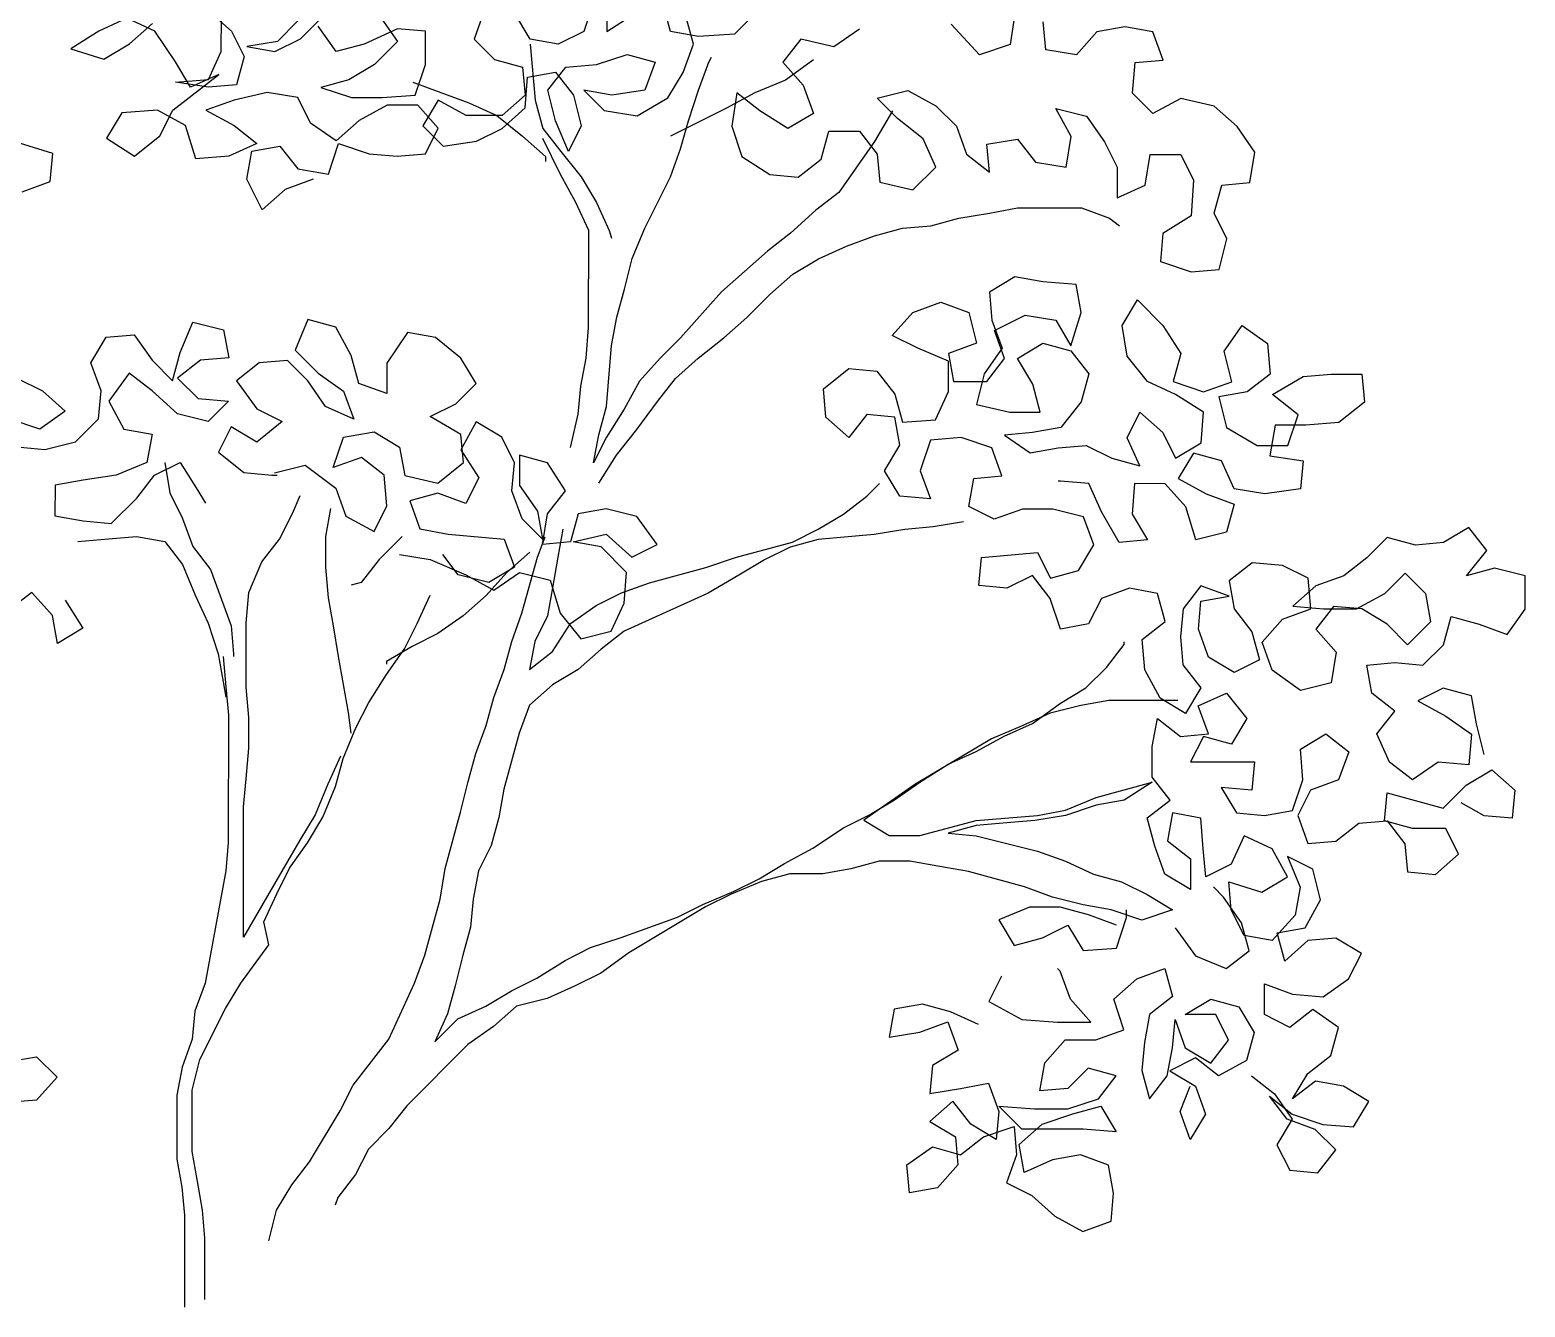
# Model space of a CAD drawing. Header units: millimetres. Extents: x 2002 to 2114, y 811 to 859.
# Drawn here: x 2028.0608 to 2028.554, y 819.0252 to 819.4465 of the extents above; entities that cross this region are included whole.
import ezdxf

# ---------------------------------------------------------------- set-up
doc = ezdxf.new("R2010")
doc.units = ezdxf.units.MM
doc.header["$LTSCALE"] = 0.04
doc.layers.add('0_Architettonico', color=8, linetype='Continuous')

msp = doc.modelspace()

# ---------------------------------------------------------------- linework, layer by layer
at = {"layer": '0_Architettonico'}
for points in [[(2028.2469, 819.45611), (2028.24352, 819.44601), (2028.2351, 819.44181), (2028.22584, 819.4435), (2028.2208, 819.45193)], [(2028.25111, 819.45611), (2028.2511, 819.44601), (2028.26037, 819.45189)], [(2028.29994, 819.45186), (2028.2932, 819.44513), (2028.28141, 819.4443), (2028.27215, 819.44599), (2028.26963, 819.45525)], [(2028.15423, 819.39726), (2028.14497, 819.3939), (2028.13739, 819.38718), (2028.13234, 819.39728), (2028.13404, 819.40654), (2028.1433, 819.40822), (2028.14919, 819.40064), (2028.15929, 819.39894), (2028.16266, 819.40904), (2028.17276, 819.40567), (2028.18202, 819.40482), (2028.19129, 819.40565), (2028.1955, 819.41406), (2028.18878, 819.42165), (2028.17867, 819.42166), (2028.16941, 819.41661), (2028.16182, 819.40989), (2028.15341, 819.41579), (2028.14921, 819.42421), (2028.13911, 819.4259), (2028.12816, 819.42339), (2028.11889, 819.42003), (2028.12815, 819.41497), (2028.13572, 819.40907), (2028.12646, 819.40487), (2028.11551, 819.40403), (2028.11215, 819.41498), (2028.1029, 819.42004), (2028.09111, 819.41921), (2028.08605, 819.4108), (2028.09531, 819.40489), (2028.10373, 819.41162), (2028.10795, 819.42004), (2028.12311, 819.43181), (2028.11385, 819.42761), (2028.10881, 819.43603), (2028.10208, 819.44614), (2028.09282, 819.45036), (2028.08356, 819.44616), (2028.07429, 819.44028), (2028.08523, 819.4369), (2028.09366, 819.44194), (2028.10124, 819.44867)], [(2028.11977, 819.45286), (2028.12734, 819.44612), (2028.13154, 819.4377), (2028.12901, 819.42844), (2028.11974, 819.4276), (2028.1088, 819.4293), (2028.11975, 819.43013), (2028.12396, 819.43939), (2028.12397, 819.45117)], [(2028.14923, 819.44947), (2028.14249, 819.44274), (2028.13238, 819.44106), (2028.14164, 819.43937), (2028.15007, 819.44357), (2028.15765, 819.45114)], [(2028.17617, 819.45113), (2028.18206, 819.4427), (2028.17448, 819.43513), (2028.16605, 819.43009), (2028.15679, 819.42757), (2028.16689, 819.42419), (2028.17699, 819.42418), (2028.18794, 819.42502), (2028.19131, 819.43512), (2028.19132, 819.44606), (2028.18206, 819.44691), (2028.17111, 819.44187), (2028.16185, 819.43935), (2028.15596, 819.44778)], [(2028.21069, 819.45278), (2028.20732, 819.44352), (2028.21405, 819.43678), (2028.22331, 819.43425), (2028.22414, 819.42498), (2028.21656, 819.41825), (2028.20477, 819.41827), (2028.19551, 819.42333), (2028.19045, 819.41491), (2028.19718, 819.40817), (2028.20813, 819.40984), (2028.21655, 819.41405), (2028.22414, 819.42077), (2028.22499, 819.43088), (2028.23425, 819.43255), (2028.24014, 819.42497), (2028.24265, 819.41486), (2028.23844, 819.40645), (2028.23424, 819.41655), (2028.23172, 819.42666), (2028.23762, 819.43423), (2028.24772, 819.43506), (2028.25783, 819.43842), (2028.26709, 819.43589), (2028.26371, 819.42663), (2028.25277, 819.42496), (2028.24351, 819.42665), (2028.25023, 819.41991), (2028.26118, 819.41821), (2028.27129, 819.4241), (2028.27635, 819.43251), (2028.27972, 819.44177), (2028.2772, 819.45103)], [(2028.38581, 819.45262), (2028.38412, 819.44168), (2028.37401, 819.43832), (2028.36476, 819.44843)], [(2028.33445, 819.44677), (2028.32603, 819.44089), (2028.31508, 819.44342), (2028.30918, 819.43585), (2028.31591, 819.42827), (2028.31927, 819.419), (2028.31085, 819.41396), (2028.30159, 819.41986), (2028.29402, 819.42576), (2028.29233, 819.41482), (2028.29568, 819.40471), (2028.30494, 819.39881), (2028.3142, 819.39796), (2028.32178, 819.40385), (2028.32432, 819.4131), (2028.33442, 819.4131), (2028.34031, 819.40551), (2028.34114, 819.39625), (2028.35208, 819.39371), (2028.35967, 819.40129), (2028.35547, 819.41055), (2028.34705, 819.41729), (2028.34032, 819.42403), (2028.35043, 819.42655), (2028.35969, 819.42149), (2028.36642, 819.41475), (2028.36978, 819.40549), (2028.37735, 819.39959), (2028.37651, 819.40885), (2028.38662, 819.41052), (2028.3925, 819.40294), (2028.40261, 819.40125), (2028.4043, 819.41135), (2028.39926, 819.42061), (2028.40936, 819.41808), (2028.41524, 819.40965), (2028.41945, 819.40123), (2028.41944, 819.39113), (2028.4287, 819.39533), (2028.43039, 819.40543), (2028.4405, 819.40542), (2028.4447, 819.397), (2028.44385, 819.38521), (2028.43458, 819.37933), (2028.43373, 819.37007), (2028.44383, 819.36669), (2028.45309, 819.36752), (2028.45563, 819.37762), (2028.45142, 819.38605), (2028.45396, 819.39531), (2028.46322, 819.39614), (2028.46491, 819.40624), (2028.45903, 819.41467), (2028.45146, 819.42141), (2028.44051, 819.42394), (2028.43125, 819.4189), (2028.42452, 819.42564), (2028.42537, 819.43574), (2028.43463, 819.43658), (2028.43127, 819.44584), (2028.42201, 819.44753), (2028.41275, 819.44586), (2028.40601, 819.43829), (2028.39591, 819.43998), (2028.39507, 819.44924)], [(2028.22584, 819.44182), (2028.22751, 819.4233), (2028.23002, 819.41403), (2028.23591, 819.40645), (2028.24264, 819.39802), (2028.24768, 819.3896), (2028.25188, 819.38034), (2028.25272, 819.37781)], [(2028.34537, 819.41982), (2028.33947, 819.40972), (2028.32767, 819.3929), (2028.32008, 819.38701), (2028.31166, 819.37944), (2028.30408, 819.37355), (2028.28891, 819.3601), (2028.27542, 819.34495), (2028.26868, 819.33822), (2028.26194, 819.33065), (2028.25688, 819.3214), (2028.25098, 819.31214), (2028.24676, 819.30372), (2028.24845, 819.31298), (2028.25099, 819.32224), (2028.25269, 819.34245), (2028.25438, 819.35171), (2028.25692, 819.36097), (2028.25945, 819.37107), (2028.26367, 819.38117), (2028.2721, 819.398), (2028.27548, 819.40726), (2028.27802, 819.41651), (2028.28139, 819.42661), (2028.28477, 819.43587), (2028.28561, 819.43756)], [(2028.31929, 819.43668), (2028.31002, 819.42996), (2028.29991, 819.42576), (2028.29065, 819.42071), (2028.27212, 819.41147)], [(2028.1871, 819.42923), (2028.20561, 819.42247), (2028.21487, 819.41826), (2028.22329, 819.41151), (2028.23086, 819.40477), (2028.23086, 819.40309)], [(2028.23919, 819.30878), (2028.24172, 819.31973), (2028.24257, 819.32899), (2028.24427, 819.33825), (2028.24512, 819.34835), (2028.24515, 819.38034), (2028.24095, 819.38961), (2028.2359, 819.39887), (2028.23002, 819.41067)], [(2028.05825, 819.39314), (2028.06752, 819.3965), (2028.06837, 819.40576), (2028.05742, 819.40914)], [(2028.24844, 819.29699), (2028.25434, 819.30624), (2028.26108, 819.31466), (2028.26783, 819.32391), (2028.27373, 819.33148), (2028.28131, 819.33821), (2028.28974, 819.34494), (2028.29732, 819.35167), (2028.3049, 819.35924), (2028.31249, 819.36597), (2028.32091, 819.37101), (2028.33018, 819.37521), (2028.33944, 819.37857), (2028.3487, 819.38109), (2028.35797, 819.38192), (2028.36723, 819.38444), (2028.37733, 819.38611), (2028.3866, 819.38779), (2028.40765, 819.38777), (2028.4169, 819.38439), (2028.42027, 819.38187)], [(2028.54051, 819.20748), (2028.53799, 819.21758), (2028.53631, 819.22684), (2028.52705, 819.22938), (2028.51863, 819.22518), (2028.52789, 819.22012), (2028.5363, 819.21422), (2028.53545, 819.20411), (2028.52535, 819.20496), (2028.51692, 819.19908), (2028.50935, 819.20498), (2028.50515, 819.21424), (2028.51105, 819.22182), (2028.50348, 819.22772), (2028.5018, 819.23698), (2028.51107, 819.23781), (2028.52033, 819.23696), (2028.52707, 819.24369), (2028.5296, 819.25295), (2028.53886, 819.25042), (2028.54812, 819.24704), (2028.55402, 819.25545), (2028.55403, 819.2664), (2028.54393, 819.26893), (2028.53467, 819.26642), (2028.54141, 819.27483), (2028.53552, 819.28241), (2028.5271, 819.27737), (2028.51784, 819.27654), (2028.50858, 819.27907), (2028.50184, 819.27234), (2028.49425, 819.26645), (2028.48499, 819.26309), (2028.47741, 819.25637), (2028.48751, 819.25551), (2028.49845, 819.2555), (2028.50772, 819.26055), (2028.51446, 819.26728), (2028.52119, 819.26054), (2028.52286, 819.25127), (2028.51528, 819.2437), (2028.50855, 819.25044), (2028.50014, 819.2555), (2028.49088, 819.25635), (2028.48498, 819.24878), (2028.4917, 819.2412), (2028.49001, 819.2311), (2028.47991, 819.22858), (2028.47065, 819.23532), (2028.46729, 819.24459), (2028.47403, 819.25216), (2028.4833, 819.25552), (2028.48247, 819.26562), (2028.47405, 819.26984), (2028.46395, 819.27069), (2028.45636, 819.2648), (2028.45804, 819.25554), (2028.46393, 819.24796), (2028.46644, 819.2387), (2028.45802, 819.23449), (2028.44961, 819.23955), (2028.44625, 819.24882), (2028.4471, 819.25808), (2028.45636, 819.25975), (2028.4471, 819.26313), (2028.4412, 819.25556), (2028.44035, 819.2463), (2028.44118, 819.23703), (2028.44707, 819.22945), (2028.44201, 819.22104), (2028.4336, 819.2261), (2028.42855, 819.23536), (2028.42772, 819.24547), (2028.4353, 819.25135), (2028.43279, 819.26062), (2028.42353, 819.26231), (2028.41426, 819.25895), (2028.41005, 819.25053), (2028.40078, 819.24886), (2028.39742, 819.25896), (2028.39154, 819.26655), (2028.38312, 819.26235), (2028.37385, 819.2632), (2028.37471, 819.27246), (2028.39323, 819.27412), (2028.39743, 819.2657), (2028.40669, 819.26822), (2028.41175, 819.27663), (2028.40839, 819.2859), (2028.39829, 819.28843), (2028.38819, 819.28844), (2028.37893, 819.28508), (2028.37051, 819.2893), (2028.3722, 819.29856), (2028.38147, 819.29939), (2028.37811, 819.30866), (2028.36801, 819.31203), (2028.3579, 819.3112), (2028.35452, 819.3011), (2028.35788, 819.29184), (2028.34778, 819.29269), (2028.34274, 819.30111), (2028.3478, 819.30953), (2028.34612, 819.31879), (2028.33686, 819.31964), (2028.33096, 819.31207), (2028.32339, 819.31881), (2028.32256, 819.32807), (2028.33098, 819.3348), (2028.34024, 819.33395), (2028.34613, 819.32637), (2028.34865, 819.3171), (2028.35959, 819.31793), (2028.36381, 819.32719), (2028.36382, 819.33729), (2028.35372, 819.34151), (2028.3453, 819.34573), (2028.35205, 819.3533), (2028.36131, 819.35666), (2028.37057, 819.35329), (2028.37309, 819.34318), (2028.36382, 819.33982), (2028.3655, 819.33056), (2028.37644, 819.33055), (2028.38234, 819.33812), (2028.37898, 819.34738), (2028.38909, 819.35243), (2028.39919, 819.35073), (2028.40424, 819.34231), (2028.40761, 819.35325), (2028.40594, 819.36251), (2028.39499, 819.36337), (2028.38573, 819.36506), (2028.37731, 819.36001), (2028.37814, 819.35075), (2028.3815, 819.34149), (2028.3756, 819.33307), (2028.37307, 819.32297), (2028.38401, 819.32044), (2028.39411, 819.32043), (2028.3916, 819.32969), (2028.38655, 819.33812), (2028.39498, 819.34316), (2028.40423, 819.34063), (2028.41012, 819.33304), (2028.40759, 819.32378), (2028.40084, 819.31537), (2028.39158, 819.3137), (2028.38232, 819.31286), (2028.39073, 819.30696), (2028.4, 819.30864), (2028.40926, 819.30947), (2028.41767, 819.30525), (2028.42693, 819.30272), (2028.42273, 819.31198), (2028.42695, 819.3204), (2028.43452, 819.31366), (2028.43872, 819.30523), (2028.44715, 819.31028), (2028.448, 819.32038), (2028.43874, 819.32628), (2028.42948, 819.3305), (2028.42276, 819.33892), (2028.42108, 819.34903), (2028.42614, 819.35744), (2028.43455, 819.34902), (2028.44044, 819.33975), (2028.4379, 819.33049), (2028.448, 819.32711), (2028.45727, 819.33047), (2028.45475, 819.34058), (2028.46065, 819.34899), (2028.46907, 819.34309), (2028.4699, 819.33299), (2028.46232, 819.3271), (2028.45305, 819.32543), (2028.45557, 819.31532), (2028.46567, 819.30942), (2028.47577, 819.30941), (2028.47915, 819.31951), (2028.47073, 819.32625), (2028.48084, 819.33214), (2028.4901, 819.33297), (2028.50021, 819.33296), (2028.50104, 819.3237), (2028.49262, 819.31697), (2028.48167, 819.31614), (2028.47157, 819.31615), (2028.46987, 819.30605), (2028.48082, 819.30435), (2028.47997, 819.29509), (2028.46818, 819.29342), (2028.45808, 819.29511), (2028.45388, 819.30438), (2028.44462, 819.30691), (2028.43956, 819.2985), (2028.44881, 819.29344), (2028.45807, 819.29006), (2028.45554, 819.2808), (2028.44543, 819.27829), (2028.44207, 819.28923), (2028.43535, 819.29682), (2028.42524, 819.29683), (2028.42439, 819.28672), (2028.42944, 819.2783), (2028.42017, 819.27747), (2028.41429, 819.28757), (2028.41009, 819.29684), (2028.40083, 819.29769), (2028.39999, 819.29769)], [(2028.14152, 819.30045), (2028.15162, 819.30297), (2028.16172, 819.29538), (2028.16508, 819.28612), (2028.17433, 819.28106), (2028.17855, 819.28947), (2028.17772, 819.29958), (2028.17015, 819.30548), (2028.16088, 819.30212), (2028.16426, 819.31222), (2028.17436, 819.31389), (2028.18278, 819.30884), (2028.18445, 819.29957), (2028.1954, 819.29704), (2028.20382, 819.30376), (2028.20299, 819.31303), (2028.19289, 819.31893), (2028.20131, 819.32313), (2028.20806, 819.32986), (2028.20301, 819.33828), (2028.1946, 819.34503), (2028.18534, 819.34672), (2028.17859, 819.33662), (2028.17859, 819.32652), (2028.16933, 819.3299), (2028.16681, 819.33916), (2028.16177, 819.34842), (2028.15251, 819.35096), (2028.14829, 819.34086), (2028.15586, 819.33328), (2028.16427, 819.32737), (2028.16763, 819.31811), (2028.15838, 819.32233), (2028.15249, 819.33075), (2028.14576, 819.33749), (2028.1365, 819.33666), (2028.12892, 819.33077), (2028.13564, 819.32151), (2028.14406, 819.31729), (2028.13563, 819.31056), (2028.12722, 819.31562), (2028.123, 819.30721), (2028.13141, 819.30046), (2028.14067, 819.29961), (2028.14236, 819.29961)], [(2028.05649, 819.30895), (2028.06575, 819.3081), (2028.07586, 819.31062), (2028.08344, 819.31819), (2028.08429, 819.32745), (2028.08093, 819.33671), (2028.08599, 819.34513), (2028.09525, 819.34596), (2028.10114, 819.33754), (2028.10787, 819.33079), (2028.1104, 819.34005), (2028.11462, 819.35015), (2028.12472, 819.34762), (2028.1264, 819.33835), (2028.11713, 819.33752), (2028.10955, 819.33163), (2028.11628, 819.32489), (2028.12638, 819.32404), (2028.11964, 819.31731), (2028.10954, 819.31985), (2028.10113, 819.32743), (2028.09356, 819.33333), (2028.08681, 819.32408), (2028.09186, 819.31481), (2028.10112, 819.31312), (2028.09942, 819.30386), (2028.08932, 819.29966), (2028.07837, 819.29799), (2028.06911, 819.29631), (2028.0691, 819.28621), (2028.07836, 819.28451), (2028.08762, 819.28366), (2028.09605, 819.29208), (2028.10195, 819.29965), (2028.11037, 819.30385), (2028.11625, 819.29458), (2028.11878, 819.29037)], [(2028.05651, 819.33168), (2028.06493, 819.32747), (2028.0725, 819.32072), (2028.06407, 819.31484), (2028.05397, 819.31821)], [(2028.18275, 819.27347), (2028.19285, 819.27178), (2028.20463, 819.26672), (2028.21389, 819.26166), (2028.22231, 819.26754), (2028.23241, 819.26501), (2028.23577, 819.25406), (2028.2425, 819.24564), (2028.2526, 819.24815), (2028.25682, 819.25741), (2028.25767, 819.26751), (2028.24926, 819.27594), (2028.24, 819.27763), (2028.25095, 819.28015), (2028.25936, 819.27256), (2028.26778, 819.27676), (2028.26106, 819.28603), (2028.25096, 819.28857), (2028.24169, 819.28689), (2028.23916, 819.27763), (2028.2299, 819.2768), (2028.23159, 819.2869), (2028.23749, 819.29447), (2028.23161, 819.30374), (2028.22235, 819.30627), (2028.22234, 819.29617), (2028.22822, 819.28775), (2028.2299, 819.27848), (2028.22317, 819.28522), (2028.21981, 819.29449), (2028.22066, 819.30375), (2028.21646, 819.31217), (2028.20804, 819.31723), (2028.20298, 819.30797), (2028.20887, 819.29871), (2028.20465, 819.29029), (2028.19539, 819.29367), (2028.18613, 819.29115), (2028.18949, 819.28189), (2028.19875, 819.28019), (2028.21727, 819.27849), (2028.22063, 819.26923), (2028.21221, 819.26419), (2028.2021, 819.26672), (2028.19706, 819.27346)], [(2028.10532, 819.30385), (2028.10699, 819.29375), (2028.11119, 819.28533), (2028.11455, 819.27606), (2028.12044, 819.26848), (2028.12716, 819.24995), (2028.12799, 819.24069), (2028.12799, 819.23985)], [(2028.23664, 819.28184), (2028.23495, 819.27258), (2028.23325, 819.26248), (2028.23156, 819.25322), (2028.22734, 819.24481), (2028.22565, 819.23555), (2028.23323, 819.24143), (2028.23913, 819.25069), (2028.24756, 819.25658), (2028.25598, 819.26078), (2028.26525, 819.26414), (2028.28377, 819.26917), (2028.29388, 819.27253), (2028.31241, 819.27757), (2028.32083, 819.28177), (2028.32925, 819.28681), (2028.33684, 819.2927), (2028.34105, 819.2969)], [(2028.16332, 819.20698), (2028.1591, 819.19772), (2028.15488, 819.18762), (2028.14983, 819.17921), (2028.13127, 819.14723), (2028.13129, 819.16996), (2028.13131, 819.19017), (2028.13216, 819.19943), (2028.13301, 819.20953), (2028.13302, 819.21964), (2028.13219, 819.22974), (2028.13221, 819.25079), (2028.13306, 819.26089), (2028.13728, 819.27099), (2028.14318, 819.27856), (2028.1474, 819.28698), (2028.14993, 819.29287)], [(2028.16003, 819.28865), (2028.15834, 819.27939), (2028.15833, 819.26929), (2028.15916, 819.25918), (2028.16083, 819.24992), (2028.16251, 819.23982), (2028.16586, 819.22129), (2028.1667, 819.21455)], [(2028.36882, 819.28425), (2028.35872, 819.28257), (2028.34946, 819.28174), (2028.33935, 819.28007), (2028.32083, 819.2784), (2028.31156, 819.27588), (2028.30314, 819.27168), (2028.29472, 819.26664), (2028.28461, 819.26075), (2028.25681, 819.24815), (2028.24923, 819.24226), (2028.24165, 819.23553), (2028.23322, 819.23049), (2028.22564, 819.22376), (2028.22226, 819.2145), (2028.21719, 819.19599), (2028.2155, 819.18673), (2028.21297, 819.17747), (2028.20875, 819.16905), (2028.20706, 819.15979), (2028.20621, 819.15053), (2028.20367, 819.14127), (2028.20114, 819.13117), (2028.1986, 819.12191), (2028.19439, 819.11266), (2028.20197, 819.12023), (2028.21124, 819.12443), (2028.21966, 819.12947), (2028.22808, 819.13367), (2028.23735, 819.13956), (2028.24577, 819.14376), (2028.25588, 819.14712), (2028.27441, 819.15384), (2028.28283, 819.15804), (2028.29294, 819.16224), (2028.30136, 819.16644), (2028.30978, 819.17148), (2028.31905, 819.17653), (2028.32916, 819.18325), (2028.33758, 819.18746), (2028.34601, 819.1925), (2028.35443, 819.19839), (2028.3637, 819.20427), (2028.37296, 819.20847), (2028.38223, 819.21351), (2028.39149, 819.21772), (2028.40076, 819.22444), (2028.40918, 819.22949), (2028.41593, 819.23622), (2028.42183, 819.24379), (2028.42183, 819.24463)], [(2028.07667, 819.27778), (2028.08677, 819.27861), (2028.09603, 819.27945), (2028.10529, 819.27775), (2028.11118, 819.27017), (2028.11538, 819.26006), (2028.11958, 819.2508), (2028.12294, 819.24069), (2028.12462, 819.23143), (2028.12545, 819.22638)], [(2028.1396, 819.04704), (2028.14214, 819.05714), (2028.1472, 819.06555), (2028.1531, 819.07312), (2028.16321, 819.08995), (2028.16743, 819.09837), (2028.17923, 819.11351), (2028.18767, 819.13203), (2028.19104, 819.14128), (2028.19611, 819.1598), (2028.19781, 819.1699), (2028.20287, 819.18842), (2028.20541, 819.19852), (2028.20794, 819.20778), (2028.21132, 819.21704), (2028.21385, 819.2263), (2028.21723, 819.23556), (2028.21977, 819.24481), (2028.22314, 819.25407), (2028.22821, 819.27259), (2028.23074, 819.27932)], [(2028.18359, 819.27937), (2028.17601, 819.2718), (2028.17011, 819.26422), (2028.16674, 819.26339)], [(2028.22569, 819.27428), (2028.2181, 819.26755), (2028.21136, 819.25998), (2028.20378, 819.25325), (2028.19535, 819.24736), (2028.18693, 819.24316), (2028.1785, 819.23812), (2028.1785, 819.23728)], [(2028.07244, 819.25842), (2028.07833, 819.24915), (2028.0699, 819.24411), (2028.06823, 819.25337), (2028.0615, 819.26096), (2028.05391, 819.25507)], [(2028.11854, 819.02769), (2028.11855, 819.0479), (2028.11772, 819.05716), (2028.11605, 819.06726), (2028.11437, 819.07653), (2028.11439, 819.09673), (2028.11692, 819.10683), (2028.12536, 819.12366), (2028.13042, 819.13208), (2028.13969, 819.1447), (2028.13801, 819.15228), (2028.14223, 819.16153), (2028.14645, 819.16995), (2028.15235, 819.17836), (2028.15741, 819.18678), (2028.16163, 819.19688), (2028.16416, 819.20614), (2028.16838, 819.21624), (2028.1726, 819.22465), (2028.1785, 819.23391), (2028.1844, 819.24232), (2028.18862, 819.25074), (2028.19284, 819.25999)], [(2028.12462, 819.23985), (2028.12546, 819.22975), (2028.12629, 819.22048), (2028.12625, 819.17839), (2028.1254, 819.16913), (2028.11863, 819.13209), (2028.11525, 819.12283), (2028.1144, 819.11357), (2028.11103, 819.10431), (2028.10934, 819.09505), (2028.10932, 819.074), (2028.11099, 819.06474), (2028.11183, 819.05548), (2028.1118, 819.02517)], [(2028.46379, 819.10146), (2028.47136, 819.09556), (2028.47725, 819.08714), (2028.47219, 819.07872), (2028.47639, 819.0703), (2028.48565, 819.06945), (2028.49155, 819.07702), (2028.48482, 819.08376), (2028.47557, 819.08714), (2028.46968, 819.09472), (2028.47725, 819.08882), (2028.48735, 819.08545), (2028.49745, 819.08459), (2028.50251, 819.09301), (2028.4941, 819.09807), (2028.48484, 819.09976), (2028.47726, 819.09387), (2028.48232, 819.10229), (2028.4899, 819.10818), (2028.49243, 819.11743), (2028.48402, 819.12334), (2028.47644, 819.11745), (2028.46802, 819.12167), (2028.46803, 819.13177), (2028.47729, 819.12839), (2028.48739, 819.12754), (2028.49582, 819.13343), (2028.50003, 819.14184), (2028.49162, 819.1469), (2028.48236, 819.14607), (2028.47477, 819.13934), (2028.47226, 819.1486), (2028.48152, 819.15028), (2028.48658, 819.15954), (2028.48406, 819.16964), (2028.47565, 819.17386), (2028.47985, 819.16375), (2028.47815, 819.15449), (2028.47057, 819.14608), (2028.46131, 819.14777), (2028.45711, 819.1562), (2028.45627, 819.16546), (2028.46722, 819.16208), (2028.47564, 819.16712), (2028.4706, 819.17639), (2028.46134, 819.18061), (2028.45712, 819.17135), (2028.4487, 819.16715), (2028.44786, 819.17641), (2028.44703, 819.18651), (2028.43777, 819.18821), (2028.43608, 819.17895), (2028.44365, 819.17305), (2028.44364, 819.16294), (2028.43523, 819.168), (2028.43187, 819.17727), (2028.42935, 819.18653), (2028.43693, 819.19242), (2028.43105, 819.2), (2028.43106, 819.2101), (2028.43275, 819.21936), (2028.44032, 819.21346), (2028.44958, 819.21429), (2028.44622, 819.22356), (2028.45549, 819.22776), (2028.46222, 819.21933), (2028.45716, 819.21092), (2028.4479, 819.21345), (2028.44368, 819.20504), (2028.46473, 819.20502), (2028.46388, 819.19576), (2028.45378, 819.19661), (2028.45882, 819.18819), (2028.46808, 819.18734), (2028.47734, 819.18901), (2028.48072, 819.19911), (2028.47989, 819.20922), (2028.48831, 819.21426), (2028.49588, 819.20836), (2028.49251, 819.1991), (2028.48324, 819.19574), (2028.47903, 819.18733), (2028.48239, 819.17806), (2028.49165, 819.1789), (2028.49923, 819.18478), (2028.50849, 819.18562), (2028.51438, 819.17803), (2028.51521, 819.16877), (2028.52447, 819.16792), (2028.53206, 819.17465), (2028.52785, 819.18307), (2028.51691, 819.18308), (2028.50765, 819.18562), (2028.5085, 819.19488), (2028.52702, 819.18981), (2028.5346, 819.19738), (2028.54303, 819.20242), (2028.5506, 819.19568), (2028.54975, 819.18642), (2028.54049, 819.18727), (2028.53291, 819.19149)], [(2028.43949, 819.22525), (2028.41676, 819.22527), (2028.4075, 819.22359), (2028.39739, 819.22108), (2028.38812, 819.21688), (2028.37802, 819.21268), (2028.35275, 819.19755), (2028.3359, 819.18577), (2028.34431, 819.18071), (2028.35441, 819.1807), (2028.37294, 819.18574), (2028.39315, 819.1874), (2028.40241, 819.18908), (2028.41252, 819.19328), (2028.43105, 819.19832), (2028.42178, 819.19243), (2028.41252, 819.19075), (2028.40241, 819.1874), (2028.39231, 819.18572), (2028.38304, 819.18489), (2028.37294, 819.18406), (2028.36368, 819.18154), (2028.37294, 819.18069), (2028.39314, 819.17562), (2028.4024, 819.17224), (2028.41165, 819.16802), (2028.42091, 819.16549), (2028.42933, 819.16127), (2028.43774, 819.15621), (2028.42764, 819.15285), (2028.41754, 819.15623), (2028.40828, 819.15792), (2028.39818, 819.16046), (2028.38892, 819.16383), (2028.3704, 819.1689), (2028.3603, 819.1706), (2028.35104, 819.17229), (2028.34094, 819.1723), (2028.33167, 819.16978), (2028.32241, 819.16811), (2028.31146, 819.16812), (2028.3022, 819.1656), (2028.29209, 819.1614), (2028.28367, 819.1572), (2028.2584, 819.14206), (2028.24913, 819.13534), (2028.24071, 819.13114), (2028.23144, 819.12693), (2028.22134, 819.12442), (2028.21376, 819.11769), (2028.20533, 819.1118), (2028.18511, 819.09162), (2028.17921, 819.08404), (2028.17246, 819.07731), (2028.16825, 819.0689), (2028.16235, 819.06133), (2028.1615, 819.0588)], [(2028.43858, 819.15032), (2028.44531, 819.14105), (2028.45541, 819.13683), (2028.46299, 819.14272), (2028.46047, 819.15198), (2028.45459, 819.16041), (2028.45122, 819.16378)], [(2028.41922, 819.15118), (2028.40996, 819.15455), (2028.4007, 819.15709), (2028.3906, 819.1571), (2028.38049, 819.1529), (2028.38553, 819.14447), (2028.3948, 819.14699), (2028.40322, 819.15119), (2028.40826, 819.14277), (2028.41921, 819.1436), (2028.42259, 819.1537), (2028.42259, 819.15623)], [(2028.37372, 819.11838), (2028.36446, 819.1226), (2028.35521, 819.12514), (2028.34594, 819.12346), (2028.34425, 819.1142), (2028.35436, 819.11588), (2028.36362, 819.11924), (2028.36698, 819.10997), (2028.35856, 819.10493), (2028.3577, 819.09567), (2028.36781, 819.09734), (2028.37707, 819.09902), (2028.38043, 819.08975), (2028.37958, 819.08049), (2028.37117, 819.08555), (2028.36528, 819.09313), (2028.3577, 819.08641), (2028.36611, 819.08135), (2028.36694, 819.07208), (2028.3602, 819.06451), (2028.35094, 819.06284), (2028.35011, 819.0721), (2028.35853, 819.07799), (2028.36779, 819.07545), (2028.37537, 819.08134), (2028.38548, 819.0847), (2028.38631, 819.07543), (2028.38294, 819.06618), (2028.39135, 819.06196), (2028.39892, 819.05522), (2028.40818, 819.05016), (2028.41744, 819.05352), (2028.41829, 819.06278), (2028.41662, 819.07204), (2028.40736, 819.07542), (2028.3981, 819.07374), (2028.38883, 819.06954), (2028.38716, 819.0788), (2028.39474, 819.08553), (2028.40485, 819.08889), (2028.41411, 819.09141), (2028.41915, 819.08298), (2028.40821, 819.08383), (2028.388, 819.08385), (2028.38043, 819.09144), (2028.39222, 819.09058), (2028.40316, 819.09057), (2028.41327, 819.09393), (2028.41917, 819.1015), (2028.40991, 819.10404), (2028.40317, 819.09731), (2028.39391, 819.09648), (2028.3956, 819.10574), (2028.40234, 819.11331), (2028.41245, 819.1133), (2028.42171, 819.11666), (2028.41835, 819.12676), (2028.42594, 819.13349), (2028.4352, 819.13685), (2028.43772, 819.12759), (2028.43013, 819.1217), (2028.42844, 819.11244), (2028.42759, 819.10318), (2028.43011, 819.09392), (2028.43601, 819.10149), (2028.4377, 819.11075), (2028.43855, 819.12001), (2028.44191, 819.11074), (2028.45033, 819.10569), (2028.45623, 819.11326), (2028.45202, 819.12168), (2028.44192, 819.12169), (2028.45035, 819.12673), (2028.4596, 819.1242), (2028.46465, 819.11578), (2028.46211, 819.10652), (2028.45285, 819.10147), (2028.44528, 819.10737), (2028.43685, 819.10317), (2028.44527, 819.09811), (2028.44863, 819.08885), (2028.44357, 819.08043), (2028.44021, 819.0897), (2028.44358, 819.09811)], [(2028.38131, 819.13437), (2028.3771, 819.12596), (2028.38804, 819.12006), (2028.39982, 819.1192), (2028.41077, 819.11919), (2028.40404, 819.12678), (2028.40068, 819.13604), (2028.39984, 819.13688)], [(2028.03947, 819.1069), (2028.05294, 819.10605), (2028.06304, 819.10772), (2028.06977, 819.10098), (2028.06303, 819.09341), (2028.05208, 819.09258), (2028.04282, 819.09343), (2028.03524, 819.08754), (2028.02767, 819.09344), (2028.02682, 819.08334), (2028.01755, 819.07998), (2027.99903, 819.08337)]]:
    msp.add_lwpolyline(points, dxfattribs=at)

doc.saveas('drawing.dxf')
